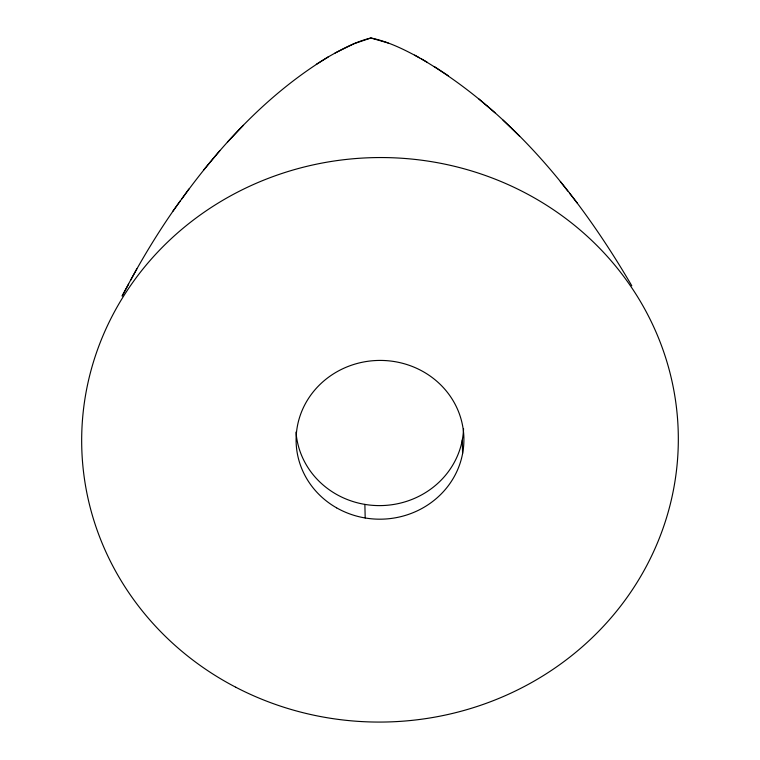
<?xml version="1.0" encoding="UTF-8"?>
<svg xmlns="http://www.w3.org/2000/svg" width="760" height="760" viewBox="0 0 760 760"><rect width="100%" height="100%" fill="white"/><g stroke="black" fill="none" stroke-linecap="round" stroke-linejoin="round"><path stroke-width="1.14" d="M180.186 201.001C158.422 231.144 139.28 263.14 122.113 296.096L128.601 284.145M130.568 280.411L136.828 268.869M181.858 198.864C221.777 143.555 269.676 92.482 328.339 56.858C341.81 49.191 355.718 41.695 370.88 38C388.141 41.477 404.149 49.438 419.482 57.836M172.833 211.289L188.879 189.041M219.773 150.727L203.68 169.955M243.314 125.334L227.401 142.158M328.339 56.858L316.35 64.305M335.017 53.048L354.055 43.681L370.88 38L388.17 42.997M421.391 58.928C511.765 111.948 579.605 196.336 631.797 285.798M414.627 55.119L426.987 62.073M448.229 75.696L434.321 66.557M486.742 105.63L494.969 112.746M478.904 98.971L486.581 105.611M511.356 128.212L519.631 136.249M502.978 120.08L510.758 127.642M560.319 181.535L567.806 191.064M569.477 193.135L577.315 203.11M462.279 440.04L462.583 453.625M364.876 504.393L365.19 517.978M463.552 428.688A83.904 79.382 -1.3 0 1 381.273 505.59A83.904 79.382 -1.3 0 1 296.001 432.07M235.733 687.211A298.328 282.245 -1.3 0 0 678.271 433.779A298.328 282.245 -1.3 0 0 225.995 198.436A298.328 282.245 -1.3 0 0 235.733 687.211M336.575 507.832A83.904 79.382 -1.3 0 0 463.885 441.227A83.904 79.382 -1.3 0 0 339.54 370.358A83.904 79.382 -1.3 0 0 336.575 507.832"/></g></svg>
